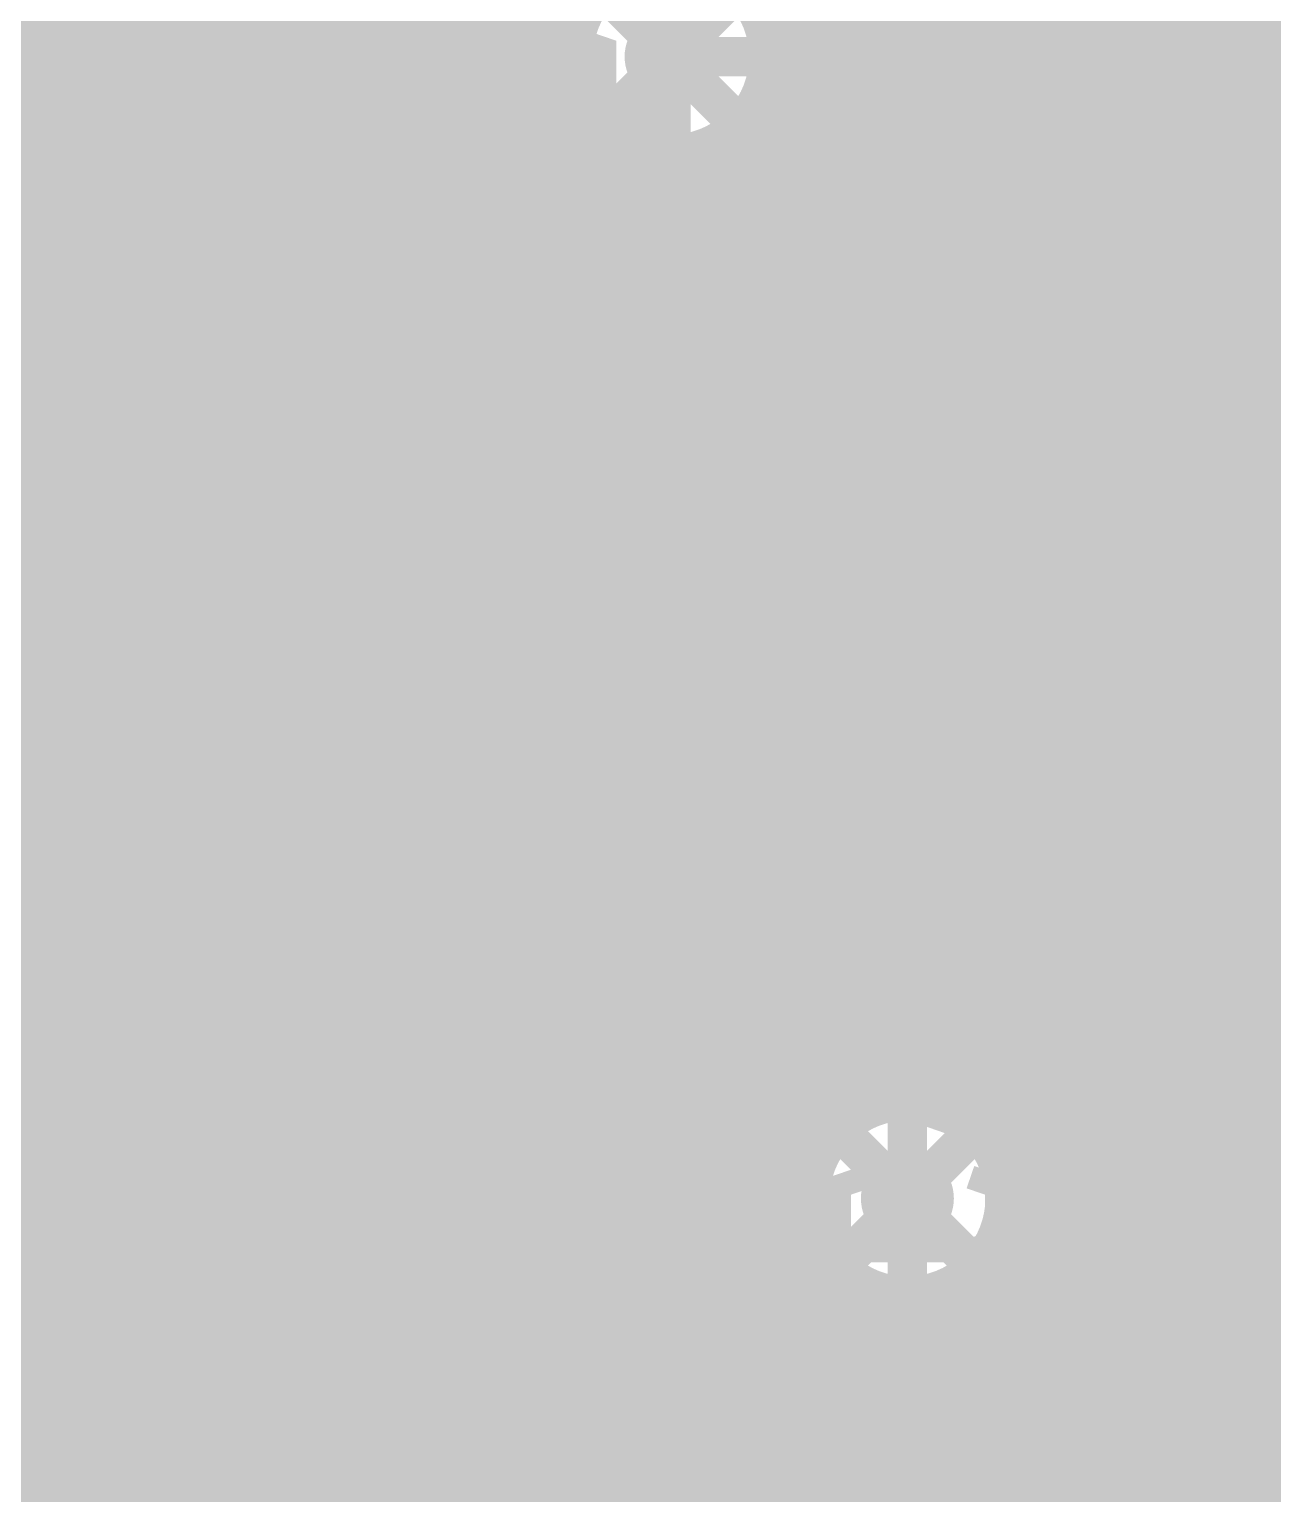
# Model space of a CAD drawing. Extents: x -3 to 92, y -53 to 125.
# Drawn here: x 22.91 to 30.93, y 5.46 to 14.91 of the extents above; entities that cross this region are included whole.
import ezdxf

# ---------------------------------------------------------------- set-up
doc = ezdxf.new("R2010")
doc.units = 0
doc.header["$MEASUREMENT"] = 0
doc.layers.get('0').update_dxf_attribs({"linetype": 'CONTINUOUS'})
for name, color, linetype in [('23-325-0_AST', 7, 'CONTINUOUS'), ('23-325-0_BOT', 7, 'CONTINUOUS'), ('23-325-0_DRD', 2, 'CONTINUOUS'), ('23-325-0_IN1', 4, 'CONTINUOUS'), ('23-325-0_IN2', 3, 'CONTINUOUS'), ('23-325-0_SMT', 10, 'CONTINUOUS'), ('23-325-0_SPT', 14, 'CONTINUOUS'), ('23-325-0_SST', 9, 'CONTINUOUS'), ('23-325-0_TOP', 12, 'CONTINUOUS'), ('THRUHOLE_TAP', 8, 'CONTINUOUS')]:
    doc.layers.add(name, color=color, linetype=linetype)

# ---------------------------------------------------------------- blocks, each defined once
blk = doc.blocks.new('ROUND_68')
at = {"const_width": 0.29972}
blk.add_lwpolyline([(-0.14986, 0, 1), (0.14986, 0, 1)], format="xyb", close=True, dxfattribs=at)
blk = doc.blocks.new('ROUND_78')
at = {"const_width": 0.29972}
blk.add_lwpolyline([(-0.14986, 0, 1), (0.14986, 0, 1)], format="xyb", close=True, dxfattribs=at)
blk = doc.blocks.new('RECTANGLE_4')
blk.add_solid([(0.4826, 0.4064), (0.4826, -0.4064), (-0.4826, 0.4064), (-0.4826, -0.4064)])
blk = doc.blocks.new('ROUND_84')
at = {"const_width": 0.10033}
blk.add_lwpolyline([(-0.050164, 0, 1), (0.050164, 0, 1)], format="xyb", close=True, dxfattribs=at)

msp = doc.modelspace()

# ---------------------------------------------------------------- linework, layer by layer
at = {"layer": '23-325-0_AST', "const_width": 0.1524}
for points in [[(23.3045, 16.0655), (23.3045, 13.1445), (24.9428, 13.1445), (24.9428, 16.0655), (23.3045, 16.0655)], [(26.8605, 13.1445), (26.8605, 16.0655), (25.2222, 16.0655), (25.2222, 13.1445), (26.8605, 13.1445)], [(29.35986, 15.4432), (29.53004, 15.38478), (29.53004, 15.02918), (29.35986, 14.97076), (28.68422, 14.97076), (28.51404, 15.02918), (28.51404, 15.38478), (28.68422, 15.4432)], [(24.43226, 14.65834), (24.5999, 14.70152), (24.5999, 14.95552), (24.43226, 14.99616), (24.0919, 14.99616), (23.92426, 14.91234), (23.92426, 14.65834), (23.5839, 14.65834), (23.5839, 14.99616)], [(26.45156, 14.3637), (26.62174, 14.42466), (26.62174, 14.78026), (26.45156, 14.83868), (26.11374, 14.83868), (25.94356, 14.7193), (25.94356, 14.3637), (25.60574, 14.3637), (25.60574, 14.83868)], [(24.5999, 14.31036), (24.5999, 14.14272)], [(24.5999, 14.22654), (23.5839, 14.22654), (23.75408, 14.14272)], [(26.45156, 14.00048), (26.62174, 13.94206), (26.62174, 13.58646), (26.45156, 13.5255), (25.77592, 13.5255), (25.60574, 13.58646), (25.60574, 13.94206), (25.77592, 14.00048)], [(24.0919, 13.37056), (24.0919, 13.62456), (23.92426, 13.71092), (23.75408, 13.71092), (23.5839, 13.62456), (23.5839, 13.37056), (24.5999, 13.37056)], [(24.0919, 13.58392), (24.5999, 13.71092)], [(30.099, 12.94384), (30.74924, 12.94384)], [(32.75076, 12.58316), (32.75076, 12.94384), (32.07512, 12.94384), (31.42488, 12.94384), (30.74924, 12.94384), (30.74924, 12.58316)], [(29.59862, 11.79576), (29.59862, 12.446)], [(29.03982, 11.7602), (28.02382, 12.1158), (28.02382, 11.64082)], [(29.9593, 11.79576), (29.59862, 11.79576), (29.59862, 9.79424), (29.9593, 9.79424)], [(28.702, 11.2776), (28.702, 10.80262), (28.02382, 11.04138), (28.02382, 11.15822), (29.03982, 11.15822)], [(30.33522, 11.29538), (33.16478, 11.29538)], [(24.19604, 10.65276), (24.19604, 10.414)], [(24.19604, 10.53338), (23.18004, 10.53338), (23.35022, 10.414)], [(28.87218, 10.4394), (29.03982, 10.38098), (29.03982, 10.02538), (28.87218, 9.96442), (28.194, 9.96442), (28.02382, 10.02538), (28.02382, 10.38098), (28.194, 10.4394)], [(24.02586, 9.45896), (24.19604, 9.51738), (24.19604, 9.87298), (24.02586, 9.9314), (23.68804, 9.9314), (23.51786, 9.81456), (23.51786, 9.45896), (23.18004, 9.45896), (23.18004, 9.9314)], [(29.59862, 9.79424), (29.59862, 9.34466), (30.29966, 8.64362), (30.74924, 8.64362)], [(24.02586, 9.0932), (24.19604, 9.03478), (24.19604, 8.67918), (24.02586, 8.62076), (23.35022, 8.62076), (23.18004, 8.67918), (23.18004, 9.03478), (23.35022, 9.0932)], [(30.74924, 9.0043), (30.74924, 8.64362), (31.42488, 8.64362), (32.07512, 8.64362), (32.07512, 8.29564), (31.42488, 8.29564), (31.42488, 8.64616)], [(30.861, 6.858), (32.639, 6.858), (32.639, 3.302), (30.861, 3.302), (30.861, 6.858)], [(25.5905, 3.6195), (25.5905, 6.5405), (23.9522, 6.5405), (23.9522, 3.6195), (25.5905, 3.6195)], [(27.4955, 3.6195), (27.4955, 6.5405), (25.8572, 6.5405), (25.8572, 3.6195), (27.4955, 3.6195)], [(27.7495, 6.5405), (27.7495, 3.6195), (29.3878, 3.6195), (29.3878, 6.5405), (27.7495, 6.5405)], [(25.18156, 5.9563), (25.35174, 6.04266), (25.35174, 6.2103), (25.18156, 6.29666), (25.01392, 6.29666), (24.67356, 6.12648), (24.33574, 6.29666), (24.33574, 5.9563)], [(26.79192, 6.29666), (26.79192, 5.9563), (26.11374, 6.12648), (26.11374, 6.2103), (27.12974, 6.2103)], [(28.5369, 6.08076), (28.5369, 5.72516), (28.36926, 5.66674), (28.19908, 5.66674), (28.0289, 5.72516), (28.0289, 6.08076), (28.19908, 6.14172), (28.36926, 6.14172), (29.0449, 5.90296)], [(25.18156, 5.2705), (25.35174, 5.35686), (25.35174, 5.5245), (25.18156, 5.61086), (25.01392, 5.61086), (24.67356, 5.44068), (24.33574, 5.61086), (24.33574, 5.2705)], [(26.95956, 5.2705), (27.12974, 5.35686), (27.12974, 5.5245), (26.95956, 5.61086), (26.79192, 5.61086), (26.45156, 5.44068), (26.11374, 5.61086), (26.11374, 5.2705)]]:
    msp.add_lwpolyline(points, dxfattribs=at)
for points in [[(30.099, 12.94384, 0.4142136), (29.59862, 12.44346)], [(31.75, 12.79398, 0.4142136), (29.75102, 10.795)], [(30.74924, 12.58316, 0.1386137), (29.96123, 11.79468)], [(31.75, 12.2936, 0.4142136), (30.2514, 10.795)], [(29.75102, 10.795, 0.4142136), (31.75, 8.79602)], [(30.24886, 10.795, 0.0851929), (30.33477, 10.29446)], [(30.33522, 10.29462, 0.192222), (31.06873, 9.45789)], [(29.9593, 9.79424, 0.1387676), (30.74924, 9.0043)]]:
    msp.add_lwpolyline(points, format="xyb", dxfattribs=at)
at = {"layer": '23-325-0_BOT', "const_width": 0.254}
for points in [[(25.4762, 44.831), (25.4762, -4.572)], [(25.7048, 44.831), (25.7048, -4.572)], [(25.9334, 44.831), (25.9334, -4.572)], [(26.162, 44.831), (26.162, -4.572)], [(26.3906, 44.831), (26.3906, -4.572)], [(22.9616, 44.10456), (22.9616, -4.572)], [(23.1902, 44.10456), (23.1902, -4.572)], [(30.5054, 40.2717), (30.5054, -4.572)], [(30.734, 40.13962), (30.734, -4.572)], [(30.9626, 39.94912), (30.9626, -4.572)], [(29.3624, 39.8526), (29.3624, -4.572)], [(30.2768, 39.79926), (30.2768, -4.572)], [(29.591, 39.68242), (29.591, -4.572)], [(30.0482, 39.6621), (30.0482, -4.572)], [(29.8196, 39.62908), (29.8196, -4.572)], [(25.2476, 38.9636), (25.2476, -4.572)], [(25.019, 38.79342), (25.019, -4.572)], [(23.4188, 37.6809), (23.4188, -4.572)], [(27.7622, 33.58642), (27.7622, -4.572)], [(23.6474, 33.1597), (23.6474, -4.572)], [(24.7904, 33.21558), (24.7904, -4.572)], [(23.876, 32.91586), (23.876, -4.572)], [(24.5618, 32.9311), (24.5618, -4.572)], [(24.1046, 32.8295), (24.1046, -4.572)], [(24.3332, 32.83458), (24.3332, -4.572)], [(28.575, 7.366), (28.575, 31.496)], [(27.9908, 31.25978), (27.9908, 7.60222)], [(29.1338, 31.2039), (29.1338, 7.65556)], [(28.1178, 31.06166), (28.1178, 7.7978)], [(29.0322, 31.06166), (29.0322, 7.7978)], [(26.43378, 14.859), (18.6817, 14.859)], [(28.1178, 14.859), (27.66822, 14.859)], [(36.068, 14.859), (29.0322, 14.859)], [(26.4287, 14.6304), (18.6817, 14.6304)], [(28.1178, 14.6304), (27.6733, 14.6304)], [(40.894, 14.6304), (29.0322, 14.6304)], [(26.51506, 14.4018), (18.67662, 14.4018)], [(28.1178, 14.4018), (27.58694, 14.4018)], [(40.894, 14.4018), (29.0322, 14.4018)], [(26.6192, 14.27226), (26.6192, -4.572)], [(27.5336, 14.3256), (27.5336, -4.572)], [(26.7589, 14.1732), (18.6055, 14.1732)], [(27.305, 14.15542), (27.305, -4.572)], [(28.1178, 14.1732), (27.34056, 14.1732)], [(40.894, 14.1732), (29.0322, 14.1732)], [(26.8478, 14.1351), (26.8478, -4.572)], [(27.0764, 14.10208), (27.0764, -4.572)], [(28.1178, 13.9446), (18.39976, 13.9446)], [(40.894, 13.9446), (29.0322, 13.9446)], [(28.1178, 13.716), (-1.27, 13.716)], [(40.894, 13.716), (29.0322, 13.716)], [(28.1178, 13.4874), (-1.27, 13.4874)], [(40.894, 13.4874), (29.0322, 13.4874)], [(28.1178, 13.2588), (-1.27, 13.2588)], [(40.894, 13.2588), (29.0322, 13.2588)], [(28.1178, 13.0302), (-1.27, 13.0302)], [(40.894, 13.0302), (29.0322, 13.0302)], [(28.1178, 12.8016), (-1.27, 12.8016)], [(40.894, 12.8016), (29.0322, 12.8016)], [(28.1178, 12.573), (-1.27, 12.573)], [(40.894, 12.573), (29.0322, 12.573)], [(28.1178, 12.3444), (-1.27, 12.3444)], [(40.894, 12.3444), (29.0322, 12.3444)], [(28.1178, 12.1158), (-1.27, 12.1158)], [(40.894, 12.1158), (29.0322, 12.1158)], [(28.1178, 11.8872), (-1.27, 11.8872)], [(40.894, 11.8872), (29.0322, 11.8872)], [(28.1178, 11.6586), (-1.27, 11.6586)], [(40.894, 11.6586), (29.0322, 11.6586)], [(28.1178, 11.43), (-1.27, 11.43)], [(40.894, 11.43), (29.0322, 11.43)], [(28.1178, 11.2014), (-1.27, 11.2014)], [(40.894, 11.2014), (29.0322, 11.2014)], [(28.1178, 10.9728), (-1.27, 10.9728)], [(40.894, 10.9728), (29.0322, 10.9728)], [(28.1178, 10.7442), (-1.27, 10.7442)], [(40.894, 10.7442), (29.0322, 10.7442)], [(28.1178, 10.5156), (-1.27, 10.5156)], [(40.894, 10.5156), (29.0322, 10.5156)], [(28.1178, 10.287), (-1.27, 10.287)], [(40.894, 10.287), (29.0322, 10.287)], [(28.1178, 10.0584), (-1.27, 10.0584)], [(40.894, 10.0584), (29.0322, 10.0584)], [(28.1178, 9.8298), (-1.27, 9.8298)], [(40.894, 9.8298), (29.0322, 9.8298)], [(28.1178, 9.6012), (-1.27, 9.6012)], [(40.894, 9.6012), (29.0322, 9.6012)], [(28.1178, 9.3726), (-1.27, 9.3726)], [(40.894, 9.3726), (29.0322, 9.3726)], [(28.1178, 9.144), (-1.27, 9.144)], [(40.894, 9.144), (29.0322, 9.144)], [(28.1178, 8.9154), (-1.27, 8.9154)], [(40.894, 8.9154), (29.0322, 8.9154)], [(28.1178, 8.6868), (-1.27, 8.6868)], [(40.894, 8.6868), (29.0322, 8.6868)], [(28.1178, 8.4582), (-1.27, 8.4582)], [(40.894, 8.4582), (29.0322, 8.4582)], [(28.1178, 8.2296), (-1.27, 8.2296)], [(40.894, 8.2296), (29.0322, 8.2296)], [(28.1178, 8.001), (-1.27, 8.001)], [(40.894, 8.001), (29.0322, 8.001)], [(28.0924, 7.7724), (-1.27, 7.7724)], [(40.894, 7.7724), (29.05506, 7.7724)], [(27.97048, 7.5438), (-1.27, 7.5438)], [(40.894, 7.5438), (29.17952, 7.5438)], [(27.94762, 7.3152), (-1.27, 7.3152)], [(40.894, 7.3152), (29.20238, 7.3152)], [(28.01112, 7.0866), (-1.27, 7.0866)], [(27.9908, 7.12978), (27.9908, -4.572)], [(29.1338, 7.0739), (29.1338, -4.572)], [(40.894, 7.0866), (29.13888, 7.0866)], [(28.20162, 6.858), (-1.27, 6.858)], [(28.2194, 6.8453), (28.2194, -4.572)], [(28.9052, 6.83006), (28.9052, -4.572)], [(40.894, 6.858), (28.94584, 6.858)], [(28.448, 6.74878), (28.448, -4.572)], [(28.6766, 6.7437), (28.6766, -4.572)], [(40.894, 6.6294), (-1.27, 6.6294)], [(40.894, 6.4008), (-1.27, 6.4008)], [(40.894, 6.1722), (-1.27, 6.1722)], [(40.894, 5.9436), (-1.27, 5.9436)], [(34.22904, 5.715), (-1.27, 5.715)], [(34.22904, 5.4864), (-1.27, 5.4864)]]:
    msp.add_lwpolyline(points, dxfattribs=at)
for points in [[(27.051, 15.36192, 0.4142136), (26.42108, 14.732)], [(27.68092, 14.732, 0.4142136), (27.051, 15.36192)], [(26.42108, 14.732, 0.4142136), (27.051, 14.10208)], [(27.051, 14.10208, 0.4142136), (27.68092, 14.732)], [(28.1178, 7.7978, 0.1914993), (27.94613, 7.366)], [(29.20492, 7.366, 0.1914994), (29.03296, 7.79852)], [(27.94508, 7.366, 0.4142136), (28.575, 6.73608)], [(28.575, 6.73608, 0.4142136), (29.20492, 7.366)]]:
    msp.add_lwpolyline(points, format="xyb", dxfattribs=at)
at = {"layer": '23-325-0_DRD', "const_width": 0.254}
for points in [[(27.686, 15.367), (26.416, 14.097)], [(27.686, 14.097), (26.416, 15.367)], [(29.21, 8.001), (27.94, 6.731)], [(29.21, 6.731), (27.94, 8.001)]]:
    msp.add_lwpolyline(points, dxfattribs=at)
at = {"layer": '23-325-0_IN1', "const_width": 0.254}
for points in [[(25.9334, 75.565), (25.9334, -4.572)], [(26.162, 75.51928), (26.162, -4.572)], [(25.7048, 75.25766), (25.7048, -4.572)], [(26.3906, 75.2348), (26.3906, -4.572)], [(25.4762, 75.07478), (25.4762, -4.572)], [(30.5054, 52.03698), (30.5054, -4.572)], [(22.9616, 44.10456), (22.9616, -4.572)], [(23.1902, 44.10456), (23.1902, -4.572)], [(23.4188, 43.91406), (23.4188, -4.572)], [(30.734, 40.13962), (30.734, -4.572)], [(30.9626, 39.94912), (30.9626, -4.572)], [(29.3624, 39.8526), (29.3624, -4.572)], [(30.2768, 39.79926), (30.2768, -4.572)], [(29.591, 39.68242), (29.591, -4.572)], [(30.0482, 39.6621), (30.0482, -4.572)], [(29.8196, 39.62908), (29.8196, -4.572)], [(25.2476, 38.9636), (25.2476, -4.572)], [(25.019, 38.79342), (25.019, -4.572)], [(27.7622, 33.58642), (27.7622, -4.572)], [(23.6474, 33.1597), (23.6474, -4.572)], [(24.7904, 33.21558), (24.7904, -4.572)], [(23.876, 32.91586), (23.876, -4.572)], [(24.5618, 32.9311), (24.5618, -4.572)], [(24.1046, 32.8295), (24.1046, -4.572)], [(24.3332, 32.83458), (24.3332, -4.572)], [(27.9908, 31.25978), (27.9908, 7.60222)], [(29.1338, 31.2039), (29.1338, 7.65556)], [(28.2194, 30.9753), (28.2194, 7.8867)], [(28.9052, 30.96006), (28.9052, 7.90194)], [(28.448, 30.87878), (28.448, 7.98322)], [(28.6766, 30.8737), (28.6766, 7.9883)], [(26.43378, 14.859), (18.53438, 14.859)], [(50.80762, 14.859), (27.66822, 14.859)], [(26.4287, 14.6304), (18.6436, 14.6304)], [(50.75936, 14.6304), (27.6733, 14.6304)], [(26.51506, 14.4018), (18.65884, 14.4018)], [(50.79746, 14.4018), (27.58694, 14.4018)], [(26.6192, 14.27226), (26.6192, -4.572)], [(27.5336, 14.3256), (27.5336, -4.572)], [(26.7589, 14.1732), (18.58518, 14.1732)], [(27.305, 14.15542), (27.305, -4.572)], [(50.94478, 14.1732), (27.34056, 14.1732)], [(26.8478, 14.1351), (26.8478, -4.572)], [(27.0764, 14.10208), (27.0764, -4.572)], [(51.31054, 13.9446), (18.36928, 13.9446)], [(50.89906, 13.716), (-2.413, 13.716)], [(50.78222, 13.4874), (-2.413, 13.4874)], [(50.7619, 13.2588), (-2.413, 13.2588)], [(50.83048, 13.0302), (-2.413, 13.0302)], [(51.03114, 12.8016), (-2.413, 12.8016)], [(86.36, 12.573), (-2.413, 12.573)], [(86.36, 12.3444), (-2.413, 12.3444)], [(86.36, 12.1158), (-2.413, 12.1158)], [(86.36, 11.8872), (-2.413, 11.8872)], [(86.36, 11.6586), (-2.413, 11.6586)], [(86.36, 11.43), (-2.413, 11.43)], [(86.36, 11.2014), (-2.413, 11.2014)], [(86.36, 10.9728), (-2.413, 10.9728)], [(86.36, 10.7442), (-2.413, 10.7442)], [(86.36, 10.5156), (-2.413, 10.5156)], [(86.36, 10.287), (-2.413, 10.287)], [(86.36, 10.0584), (-2.413, 10.0584)], [(86.36, 9.8298), (-2.413, 9.8298)], [(86.36, 9.6012), (-2.413, 9.6012)], [(86.36, 9.3726), (-2.413, 9.3726)], [(86.36, 9.144), (-2.413, 9.144)], [(86.36, 8.9154), (-2.413, 8.9154)], [(86.36, 8.6868), (-2.413, 8.6868)], [(86.36, 8.4582), (-2.413, 8.4582)], [(86.36, 8.2296), (-2.413, 8.2296)], [(86.36, 8.001), (-2.413, 8.001)], [(28.0924, 7.7724), (-2.413, 7.7724)], [(86.36, 7.7724), (29.05506, 7.7724)], [(27.97048, 7.5438), (-2.413, 7.5438)], [(86.36, 7.5438), (29.17952, 7.5438)], [(27.94762, 7.3152), (-2.413, 7.3152)], [(86.36, 7.3152), (29.20238, 7.3152)], [(28.01112, 7.0866), (-2.413, 7.0866)], [(27.9908, 7.12978), (27.9908, -4.572)], [(29.1338, 7.0739), (29.1338, -4.572)], [(86.36, 7.0866), (29.13888, 7.0866)], [(28.20162, 6.858), (-2.413, 6.858)], [(28.2194, 6.8453), (28.2194, -4.572)], [(28.9052, 6.83006), (28.9052, -4.572)], [(45.21962, 6.858), (28.94584, 6.858)], [(28.448, 6.74878), (28.448, -4.572)], [(28.6766, 6.7437), (28.6766, -4.572)], [(45.02912, 6.6294), (-2.413, 6.6294)], [(44.96562, 6.4008), (-2.413, 6.4008)], [(44.98848, 6.1722), (-2.413, 6.1722)], [(45.1104, 5.9436), (-2.413, 5.9436)], [(34.22904, 5.715), (-2.413, 5.715)], [(34.22904, 5.4864), (-2.413, 5.4864)]]:
    msp.add_lwpolyline(points, dxfattribs=at)
for points in [[(27.051, 15.36192, 0.4142136), (26.42108, 14.732)], [(27.68092, 14.732, 0.4142136), (27.051, 15.36192)], [(26.42108, 14.732, 0.4142136), (27.051, 14.10208)], [(27.051, 14.10208, 0.4142136), (27.68092, 14.732)], [(28.575, 7.99592, 0.4142136), (27.94508, 7.366)], [(29.20492, 7.366, 0.4142136), (28.575, 7.99592)], [(27.94508, 7.366, 0.4142136), (28.575, 6.73608)], [(28.575, 6.73608, 0.4142136), (29.20492, 7.366)]]:
    msp.add_lwpolyline(points, format="xyb", dxfattribs=at)
at = {"layer": '23-325-0_IN2', "const_width": 0.254}
msp.add_lwpolyline([(27.051, 14.732), (40.259, 14.732), (42.545, 17.018), (42.545, 17.145)], dxfattribs=at)
at = {"layer": '23-325-0_SST', "const_width": 0.1524}
for points in [[(23.3045, 16.0655), (23.3045, 13.1445), (24.9428, 13.1445), (24.9428, 16.0655), (23.3045, 16.0655)], [(26.8605, 13.1445), (26.8605, 16.0655), (25.2222, 16.0655), (25.2222, 13.1445), (26.8605, 13.1445)], [(24.57958, 12.65174), (24.4094, 12.53236), (24.24176, 12.47394), (23.9014, 12.47394), (23.73376, 12.53236), (23.56358, 12.65174), (23.56358, 12.77112), (23.73376, 12.88796), (23.9014, 12.94892), (24.24176, 12.94892), (24.4094, 12.88796), (24.57958, 12.77112), (24.57958, 12.65174)], [(30.099, 12.94384), (30.74924, 12.94384)], [(32.75076, 12.58316), (32.75076, 12.94384), (32.07512, 12.94384), (31.42488, 12.94384), (30.74924, 12.94384), (30.74924, 12.58316)], [(26.17724, 12.6365), (26.17724, 12.16406), (25.49906, 12.40028), (25.49906, 12.51966), (26.51506, 12.51966)], [(29.59862, 11.79576), (29.59862, 12.446)], [(29.03982, 11.7602), (28.02382, 12.1158), (28.02382, 11.64082)], [(24.4094, 11.63574), (24.57958, 11.69416), (24.57958, 12.04976), (24.4094, 12.11072), (24.07158, 12.11072), (23.9014, 11.99134), (23.9014, 11.63574), (23.56358, 11.63574), (23.56358, 12.11072)], [(26.34742, 11.32586), (26.51506, 11.38428), (26.51506, 11.73988), (26.34742, 11.7983), (26.00706, 11.7983), (25.83942, 11.68146), (25.83942, 11.32586), (25.49906, 11.32586), (25.49906, 11.7983)], [(29.9593, 11.79576), (29.59862, 11.79576), (29.59862, 9.79424), (29.9593, 9.79424)], [(24.57958, 11.27252), (24.57958, 11.03376)], [(28.702, 11.2776), (28.702, 10.80262), (28.02382, 11.04138), (28.02382, 11.15822), (29.03982, 11.15822)], [(30.33522, 11.29538), (33.16478, 11.29538)], [(24.57958, 11.15314), (23.56358, 11.15314), (23.73376, 11.03376)], [(26.34742, 10.9601), (26.51506, 10.90168), (26.51506, 10.54608), (26.34742, 10.48766), (25.66924, 10.48766), (25.49906, 10.54608), (25.49906, 10.90168), (25.66924, 10.9601)], [(24.07158, 10.07872), (24.07158, 10.43432), (23.9014, 10.55116), (23.73376, 10.55116), (23.56358, 10.43432), (23.56358, 10.07872), (24.57958, 10.07872)], [(24.07158, 10.37336), (24.57958, 10.55116)], [(28.87218, 10.4394), (29.03982, 10.38098), (29.03982, 10.02538), (28.87218, 9.96442), (28.194, 9.96442), (28.02382, 10.02538), (28.02382, 10.38098), (28.194, 10.4394)], [(29.59862, 9.79424), (29.59862, 9.34466), (30.29966, 8.64362), (30.74924, 8.64362)], [(25.07742, 9.19988), (25.24506, 9.31926), (25.24506, 9.55548), (25.07742, 9.67486), (24.90724, 9.67486), (24.56942, 9.4361), (24.22906, 9.67486), (24.22906, 9.19988)], [(26.81224, 9.67486), (26.81224, 9.19988), (26.13406, 9.4361), (26.13406, 9.55548), (27.15006, 9.55548)], [(28.64358, 9.12114), (28.64358, 8.76554), (28.4734, 8.70712), (28.30576, 8.70712), (28.13558, 8.76554), (28.13558, 9.12114), (28.30576, 9.17956), (28.4734, 9.17956), (29.15158, 8.94334)], [(30.74924, 9.0043), (30.74924, 8.64362), (31.42488, 8.64362), (32.07512, 8.64362), (32.07512, 8.29564), (31.42488, 8.29564), (31.42488, 8.64616)], [(25.07742, 8.36168), (25.24506, 8.48106), (25.24506, 8.71728), (25.07742, 8.83666), (24.90724, 8.83666), (24.56942, 8.5979), (24.22906, 8.83666), (24.22906, 8.36168)], [(26.98242, 8.36168), (27.15006, 8.48106), (27.15006, 8.71728), (26.98242, 8.83666), (26.81224, 8.83666), (26.47442, 8.5979), (26.13406, 8.83666), (26.13406, 8.36168)], [(28.81376, 8.34136), (28.81376, 7.86892), (28.13558, 8.10514), (28.13558, 8.22452), (29.15158, 8.22452)], [(25.24506, 7.99846), (25.24506, 7.7597)], [(27.15006, 7.99846), (27.15006, 7.7597)], [(25.24506, 7.87908), (24.22906, 7.87908), (24.39924, 7.7597)], [(27.15006, 7.87908), (26.13406, 7.87908), (26.30424, 7.7597)], [(28.9814, 7.50316), (29.15158, 7.44474), (29.15158, 7.08914), (28.9814, 7.03072), (28.30576, 7.03072), (28.13558, 7.08914), (28.13558, 7.44474), (28.30576, 7.50316)], [(24.73706, 6.80466), (24.73706, 7.16026), (24.56942, 7.2771), (24.39924, 7.2771), (24.22906, 7.16026), (24.22906, 6.80466), (25.24506, 6.80466)], [(24.73706, 7.0993), (25.24506, 7.2771)], [(26.64206, 6.80466), (26.64206, 7.16026), (26.47442, 7.2771), (26.30424, 7.2771), (26.13406, 7.16026), (26.13406, 6.80466), (27.15006, 6.80466)], [(26.64206, 7.0993), (27.15006, 7.2771)], [(30.861, 6.858), (30.861, 3.302), (32.639, 3.302), (32.639, 6.858), (30.861, 6.858)], [(25.5905, 3.6195), (25.5905, 6.5405), (23.9522, 6.5405), (23.9522, 3.6195), (25.5905, 3.6195)], [(27.4955, 3.6195), (27.4955, 6.5405), (25.8572, 6.5405), (25.8572, 3.6195), (27.4955, 3.6195)], [(27.7495, 6.5405), (27.7495, 3.6195), (29.3878, 3.6195), (29.3878, 6.5405), (27.7495, 6.5405)], [(30.0863, 6.08584), (30.0863, 6.44144), (30.25648, 6.49986), (30.42666, 6.49986), (30.5943, 6.44144), (30.5943, 6.08584), (30.42666, 6.02742), (30.25648, 6.02742), (29.5783, 6.26364)], [(30.25648, 5.66166), (30.25648, 5.18922), (29.5783, 5.42544), (29.5783, 5.54482), (30.5943, 5.54482)]]:
    msp.add_lwpolyline(points, dxfattribs=at)
for points in [[(30.099, 12.94384, 0.4142136), (29.59862, 12.44346)], [(31.75, 12.79398, 0.4142136), (29.75102, 10.795)], [(30.74924, 12.58316, 0.1386137), (29.96123, 11.79468)], [(31.75, 12.2936, 0.4142136), (30.2514, 10.795)], [(29.75102, 10.795, 0.4142136), (31.75, 8.79602)], [(30.24886, 10.795, 0.0851929), (30.33477, 10.29446)], [(30.33522, 10.29462, 0.192222), (31.06873, 9.45789)], [(29.9593, 9.79424, 0.1387676), (30.74924, 9.0043)]]:
    msp.add_lwpolyline(points, format="xyb", dxfattribs=at)
at = {"layer": '23-325-0_TOP'}
for points, const_width in [([(26.035, 17.7038), (26.2382, 17.7038), (27.051, 16.891), (27.051, 14.732), (27.051, 14.224), (26.7208, 13.8938), (26.035, 13.8938)], 0.254), ([(25.019, 16.55572), (25.019, 14.351)], 0.254), ([(20.955, 7.62), (23.495, 7.62), (32.004, 16.129), (32.893, 16.129)], 0.762), ([(23.3172, 16.0528), (23.3172, 14.6304)], 0.254), ([(24.9428, 16.0528), (24.9428, 14.6304)], 0.254), ([(25.2222, 16.0528), (25.2222, 14.6304)], 0.254), ([(23.1902, 15.7734), (23.1902, 13.2334)], 0.254), ([(23.1902, 15.7734), (23.1902, 8.3312)], 0.254), ([(30.60446, 15.7353), (23.20036, 8.3312)], 0.254), ([(27.7622, 15.7353), (27.7622, 12.89304)], 0.254), ([(27.9908, 15.7353), (27.9908, 13.12164)], 0.254), ([(28.2194, 15.7353), (28.2194, 13.35024)], 0.254), ([(28.448, 15.7353), (28.448, 13.57884)], 0.254), ([(28.6766, 15.7353), (28.6766, 13.80744)], 0.254), ([(28.9052, 15.7353), (28.9052, 14.03604)], 0.254), ([(29.1338, 15.7353), (29.1338, 14.26464)], 0.254), ([(29.3624, 15.7353), (29.3624, 14.49324)], 0.254), ([(29.591, 15.7353), (29.591, 14.72184)], 0.254), ([(29.8196, 15.7353), (29.8196, 14.95044)], 0.254), ([(31.98114, 15.1003), (31.00578, 14.12494)], 0.254), ([(23.3172, 14.8844), (23.1902, 14.8844)], 0.254), ([(25.2222, 14.8844), (24.9428, 14.8844)], 0.254), ([(29.75356, 14.8844), (27.6606, 14.8844)], 0.254), ([(26.035, 13.8938), (26.7208, 13.8938), (27.051, 14.224), (27.051, 14.732)], 0.254), ([(23.3172, 14.6558), (23.1902, 14.6558)], 0.254), ([(23.3172, 14.6304), (23.3172, 14.5796)], 0.254), ([(25.2222, 14.6558), (24.9428, 14.6558)], 0.254), ([(24.9428, 14.6304), (24.9428, 14.5796)], 0.254), ([(25.2222, 14.6304), (25.2222, 14.5796)], 0.254), ([(29.52496, 14.6558), (27.67584, 14.6558)], 0.254), ([(23.3172, 14.5796), (23.3172, 13.1572)], 0.254), ([(24.9428, 14.5796), (24.9428, 14.351)], 0.254), ([(25.2222, 14.5796), (25.2222, 14.351)], 0.254), ([(23.3172, 14.4272), (23.1902, 14.4272)], 0.254), ([(25.2222, 14.4272), (24.9428, 14.4272)], 0.254), ([(29.29636, 14.4272), (27.60218, 14.4272)], 0.254), ([(25.2222, 14.351), (24.9428, 14.351)], 0.254), ([(27.5082, 14.29766), (27.5082, 14.224)], 0.254), ([(27.5336, 14.3256), (27.5336, 12.66444)], 0.254), ([(23.3172, 14.1986), (23.1902, 14.1986)], 0.254), ([(29.06776, 14.1986), (27.5082, 14.1986)], 0.254), ([(32.8803, 14.12494), (31.00578, 14.12494)], 0.254), ([(23.3172, 13.97), (23.1902, 13.97)], 0.254), ([(28.83916, 13.97), (27.42946, 13.97)], 0.254), ([(26.035, 13.8938), (24.13, 13.8938)], 0.254), ([(27.37358, 13.90142), (27.04846, 13.57376)], 0.254), ([(27.305, 13.8303), (27.305, 12.43584)], 0.254), ([(23.3172, 13.7414), (23.1902, 13.7414)], 0.254), ([(30.6197, 13.73886), (24.003, 7.12216)], 0.254), ([(28.61056, 13.7414), (27.21356, 13.7414)], 0.254), ([(30.6197, 13.73886), (30.6197, 10.96518)], 0.254), ([(27.0764, 13.6017), (27.0764, 12.20724)], 0.254), ([(30.5054, 13.62456), (30.5054, 3.24358)], 0.254), ([(23.3172, 13.5128), (23.1902, 13.5128)], 0.254), ([(28.38196, 13.5128), (26.97226, 13.5128)], 0.254), ([(30.6197, 13.5128), (30.39364, 13.5128)], 0.254), ([(25.2222, 13.4366), (24.9428, 13.4366)], 0.254), ([(24.9428, 13.4366), (24.9428, 13.1572)], 0.254), ([(25.019, 13.4366), (25.019, 10.14984)], 0.254), ([(25.2222, 13.4366), (25.2222, 13.1572)], 0.254), ([(26.8478, 13.45438), (26.8478, 13.1572)], 0.254), ([(26.8478, 13.45438), (26.8478, 11.97864)], 0.254), ([(30.2768, 13.39596), (30.2768, 3.24358)], 0.254), ([(23.1902, 13.2334), (18.9992, 13.2334)], 0.254), ([(22.9616, 13.2334), (22.9616, 8.3312)], 0.254), ([(23.3172, 13.2842), (23.1902, 13.2842)], 0.254), ([(25.2222, 13.2842), (24.9428, 13.2842)], 0.254), ([(28.15336, 13.2842), (26.8478, 13.2842)], 0.254), ([(30.6197, 13.2842), (30.16504, 13.2842)], 0.254), ([(24.9428, 13.1572), (23.3172, 13.1572)], 0.254), ([(23.4188, 13.1572), (23.4188, 8.54964)], 0.254), ([(23.6474, 13.1572), (23.6474, 8.77824)], 0.254), ([(23.876, 13.1572), (23.876, 9.00684)], 0.254), ([(24.1046, 13.1572), (24.1046, 9.23544)], 0.254), ([(24.3332, 13.1572), (24.3332, 9.46404)], 0.254), ([(24.5618, 13.1572), (24.5618, 9.69264)], 0.254), ([(24.7904, 13.1572), (24.7904, 9.92124)], 0.254), ([(26.8478, 13.1572), (25.2222, 13.1572)], 0.254), ([(25.2476, 13.1572), (25.2476, 10.37844)], 0.254), ([(25.4762, 13.1572), (25.4762, 10.60704)], 0.254), ([(25.7048, 13.1572), (25.7048, 10.83564)], 0.254), ([(25.9334, 13.1572), (25.9334, 11.06424)], 0.254), ([(26.162, 13.1572), (26.162, 11.29284)], 0.254), ([(26.3906, 13.1572), (26.3906, 11.52144)], 0.254), ([(26.6192, 13.1572), (26.6192, 11.75004)], 0.254), ([(30.0482, 13.16736), (30.0482, 3.24358)], 0.254), ([(27.92476, 13.0556), (18.9992, 13.0556)], 0.254), ([(30.6197, 13.0556), (29.93644, 13.0556)], 0.254), ([(29.8196, 12.93876), (29.8196, 3.24358)], 0.254), ([(27.69616, 12.827), (18.9992, 12.827)], 0.254), ([(30.6197, 12.827), (29.70784, 12.827)], 0.254), ([(29.591, 12.71016), (29.591, 3.24358)], 0.254), ([(27.46756, 12.5984), (22.6822, 12.5984)], 0.254), ([(30.6197, 12.5984), (29.47924, 12.5984)], 0.254), ([(30.6197, 12.54506), (31.75, 12.54506)], 0.254), ([(29.3624, 12.48156), (29.3624, 6.5278)], 0.254), ([(27.23896, 12.3698), (22.6822, 12.3698)], 0.254), ([(30.6197, 12.3698), (29.25064, 12.3698)], 0.254), ([(29.1338, 12.25296), (29.1338, 7.65556)], 0.254), ([(27.01036, 12.1412), (22.6822, 12.1412)], 0.254), ([(30.6197, 12.1412), (29.02204, 12.1412)], 0.254), ([(28.9052, 12.02436), (28.9052, 7.90194)], 0.254), ([(26.78176, 11.9126), (22.6822, 11.9126)], 0.254), ([(30.6197, 11.9126), (28.79344, 11.9126)], 0.254), ([(28.6766, 11.79576), (28.6766, 7.9883)], 0.254), ([(26.55316, 11.684), (22.6822, 11.684)], 0.254), ([(30.6197, 11.684), (28.56484, 11.684)], 0.254), ([(28.448, 11.56716), (28.448, 7.98322)], 0.254), ([(26.32456, 11.4554), (22.6822, 11.4554)], 0.254), ([(30.6197, 11.4554), (28.33624, 11.4554)], 0.254), ([(28.2194, 11.33856), (28.2194, 7.8867)], 0.254), ([(26.09596, 11.2268), (22.6822, 11.2268)], 0.254), ([(30.6197, 11.2268), (28.10764, 11.2268)], 0.254), ([(27.9908, 11.10996), (27.9908, 7.60222)], 0.254), ([(25.86736, 10.9982), (22.6822, 10.9982)], 0.254), ([(30.6197, 10.9982), (27.87904, 10.9982)], 0.254), ([(32.8803, 10.96518), (30.6197, 10.96518)], 0.254), ([(30.734, 10.96518), (30.734, 10.62482)], 0.254), ([(30.9626, 10.96518), (30.9626, 10.62482)], 0.254), ([(27.7622, 10.88136), (27.7622, 6.2484)], 0.254), ([(25.63876, 10.7696), (22.6822, 10.7696)], 0.254), ([(33.78708, 10.7696), (27.65044, 10.7696)], 0.254), ([(27.5336, 10.65276), (27.5336, 6.2484)], 0.254), ([(30.6197, 10.62482), (30.6197, 7.46506)], 0.254), ([(32.8803, 10.62482), (30.6197, 10.62482)], 0.254), ([(25.41016, 10.541), (22.6822, 10.541)], 0.254), ([(30.6197, 10.541), (27.42184, 10.541)], 0.254), ([(27.305, 10.42416), (27.305, 6.5278)], 0.254), ([(25.18156, 10.3124), (22.6822, 10.3124)], 0.254), ([(30.6197, 10.3124), (27.19324, 10.3124)], 0.254), ([(27.0764, 10.19556), (27.0764, 6.5278)], 0.254), ([(24.95296, 10.0838), (22.6822, 10.0838)], 0.254), ([(30.6197, 10.0838), (26.96464, 10.0838)], 0.254), ([(26.8478, 9.96696), (26.8478, 6.5278)], 0.254), ([(24.72436, 9.8552), (18.9992, 9.8552)], 0.254), ([(30.6197, 9.8552), (26.73604, 9.8552)], 0.254), ([(26.6192, 9.73836), (26.6192, 6.5278)], 0.254), ([(24.49576, 9.6266), (18.9992, 9.6266)], 0.254), ([(30.6197, 9.6266), (26.50744, 9.6266)], 0.254), ([(26.3906, 9.50976), (26.3906, 6.5278)], 0.254), ([(24.26716, 9.398), (18.9992, 9.398)], 0.254), ([(30.6197, 9.398), (26.27884, 9.398)], 0.254), ([(26.162, 9.28116), (26.162, 6.5278)], 0.254), ([(24.03856, 9.1694), (18.9992, 9.1694)], 0.254), ([(30.6197, 9.1694), (26.05024, 9.1694)], 0.254), ([(25.9334, 9.05256), (25.9334, 6.5278)], 0.254), ([(23.80996, 8.9408), (22.6822, 8.9408)], 0.254), ([(30.6197, 8.9408), (25.82164, 8.9408)], 0.254), ([(25.7048, 8.82396), (25.7048, 6.2484)], 0.254), ([(23.58136, 8.7122), (22.6822, 8.7122)], 0.254), ([(30.6197, 8.7122), (25.59304, 8.7122)], 0.254), ([(25.4762, 8.59536), (25.4762, 6.5278)], 0.254), ([(23.35276, 8.4836), (22.6822, 8.4836)], 0.254), ([(30.6197, 8.4836), (25.36444, 8.4836)], 0.254), ([(23.20036, 8.3312), (22.6822, 8.3312)], 0.254), ([(25.2476, 8.36676), (25.2476, 6.5278)], 0.254), ([(30.6197, 8.255), (25.13584, 8.255)], 0.254), ([(25.019, 8.13816), (25.019, 6.5278)], 0.254), ([(30.6197, 8.0264), (24.90724, 8.0264)], 0.254), ([(24.7904, 7.90956), (24.7904, 6.5278)], 0.254), ([(28.11526, 7.7978), (24.67864, 7.7978)], 0.254), ([(30.6197, 7.7978), (29.0322, 7.7978)], 0.254), ([(24.5618, 7.68096), (24.5618, 6.5278)], 0.254), ([(27.9781, 7.5692), (24.45004, 7.5692)], 0.254), ([(30.6197, 7.5692), (29.1719, 7.5692)], 0.254), ([(24.3332, 7.45236), (24.3332, 6.5278)], 0.254), ([(30.7848, 7.46506), (30.6197, 7.46506)], 0.254), ([(30.734, 7.46506), (30.734, 3.24358)], 0.254), ([(30.7848, 7.46506), (30.7848, 6.93928)], 0.254), ([(27.94508, 7.3406), (24.22144, 7.3406)], 0.254), ([(28.575, 5.7912), (28.575, 7.366)], 0.254), ([(30.7848, 7.3406), (29.20492, 7.3406)], 0.254), ([(24.1046, 7.22376), (24.1046, 6.5278)], 0.254), ([(27.99842, 7.112), (23.99284, 7.112)], 0.254), ([(27.9908, 7.12978), (27.9908, 6.5278)], 0.254), ([(29.1338, 7.0739), (29.1338, 6.5278)], 0.254), ([(30.7848, 7.112), (29.15158, 7.112)], 0.254), ([(23.876, 7.01802), (23.876, 1.22428)], 0.254), ([(23.495, 6.9088), (22.6822, 6.9088)], 0.254), ([(28.1178, 6.8834), (22.6822, 6.8834)], 0.254), ([(22.9616, 6.9088), (22.9616, 5.8166)], 0.254), ([(23.1902, 6.9088), (23.1902, -1.9558)], 0.254), ([(23.4188, 6.9088), (23.4188, -1.9558)], 0.254), ([(23.6474, 6.92404), (23.6474, -1.9558)], 0.254), ([(28.1178, 6.93166), (28.1178, 6.5278)], 0.254), ([(29.0322, 6.93166), (29.0322, 6.5278)], 0.254), ([(30.78226, 6.8834), (29.0322, 6.8834)], 0.254), ([(30.78226, 6.93928), (30.78226, 5.25272)], 0.254), ([(28.1178, 6.6548), (22.6822, 6.6548)], 0.254), ([(30.78226, 6.6548), (29.0322, 6.6548)], 0.254), ([(25.5778, 6.5278), (23.9522, 6.5278)], 0.254), ([(23.9522, 6.5278), (23.9522, 5.1054)], 0.254), ([(25.5778, 6.5278), (25.5778, 6.2484)], 0.254), ([(27.4828, 6.5278), (25.8572, 6.5278)], 0.254), ([(25.8572, 6.5278), (25.8572, 6.2484)], 0.254), ([(27.4828, 6.5278), (27.4828, 6.2484)], 0.254), ([(27.7622, 6.5278), (27.7622, 6.2484)], 0.254), ([(28.1178, 6.5278), (27.7622, 6.5278)], 0.254), ([(29.3878, 6.5278), (29.0322, 6.5278)], 0.254), ([(29.3878, 6.5278), (29.3878, 5.1054)], 0.254), ([(23.9522, 6.4262), (22.6822, 6.4262)], 0.254), ([(25.8572, 6.4262), (25.5778, 6.4262)], 0.254), ([(27.7622, 6.4262), (27.4828, 6.4262)], 0.254), ([(30.78226, 6.4262), (29.3878, 6.4262)], 0.254), ([(25.8572, 6.2484), (25.5778, 6.2484)], 0.254), ([(27.7622, 6.2484), (27.4828, 6.2484)], 0.254), ([(23.9522, 6.1976), (21.9202, 6.1976)], 0.254), ([(30.78226, 6.1976), (29.3878, 6.1976)], 0.254), ([(23.9522, 5.969), (21.9202, 5.969)], 0.254), ([(30.78226, 5.969), (29.3878, 5.969)], 0.254), ([(23.1902, 5.8166), (21.9202, 5.8166)], 0.254), ([(23.1902, 5.8166), (23.1902, 3.2766)], 0.254), ([(23.9522, 5.7404), (23.1902, 5.7404)], 0.254), ([(26.67, 5.7912), (24.765, 5.7912)], 0.254), ([(28.575, 5.7912), (26.67, 5.7912)], 0.254), ([(30.78226, 5.7404), (29.3878, 5.7404)], 0.254), ([(23.9522, 5.5118), (23.1902, 5.5118)], 0.254), ([(30.78226, 5.5118), (29.3878, 5.5118)], 0.254)]:
    msp.add_lwpolyline(points, dxfattribs=dict(at, const_width=const_width))
at = {"layer": '23-325-0_TOP', "const_width": 0.254}
for points in [[(27.68092, 14.732, 0.1914994), (27.50896, 15.16452)], [(27.5082, 14.29766, 0.1922583), (27.68162, 14.732)], [(27.37358, 13.90142, 0.1989124), (27.5072, 14.224)], [(27.37358, 13.90142, 0.1989124), (27.5072, 14.224)], [(26.8478, 13.45438, 0.1266823), (27.04423, 13.57036)], [(26.8478, 13.45438, 0.1266823), (27.04423, 13.57036)], [(26.8478, 13.45438, 0.1266823), (27.04423, 13.57036)], [(26.8478, 13.45438, 0.1266823), (27.04423, 13.57036)], [(28.575, 7.99592, 0.4142136), (27.94508, 7.366)], [(29.20492, 7.366, 0.4142136), (28.575, 7.99592)], [(27.94508, 7.366, 0.1922579), (28.11831, 6.93214)], [(29.0322, 6.93166, 0.1922583), (29.20562, 7.366)], [(23.495, 6.9088, 0.1989118), (23.99789, 7.1171)]]:
    msp.add_lwpolyline(points, format="xyb", dxfattribs=at)

# ---------------------------------------------------------------- block references
at = {"layer": '23-325-0_BOT'}
for p in [(27.051, 14.732), (28.575, 7.366)]:
    msp.add_blockref('ROUND_68', p, dxfattribs=at)
at = {"layer": '23-325-0_IN1'}
for p in [(27.051, 14.732), (28.575, 7.366)]:
    msp.add_blockref('ROUND_78', p, dxfattribs=at)
at = {"layer": '23-325-0_IN2'}
for p in [(27.051, 14.732), (28.575, 7.366)]:
    msp.add_blockref('ROUND_68', p, dxfattribs=at)
at = {"layer": '23-325-0_SMT'}
for p in [(24.13, 13.8938), (26.035, 13.8938), (24.765, 5.7912), (26.67, 5.7912), (28.575, 5.7912)]:
    msp.add_blockref('RECTANGLE_4', p, dxfattribs=at)
at = {"layer": '23-325-0_SPT'}
for p in [(24.13, 13.8938), (26.035, 13.8938), (24.765, 5.7912), (26.67, 5.7912), (28.575, 5.7912)]:
    msp.add_blockref('RECTANGLE_4', p, dxfattribs=at)
at = {"layer": '23-325-0_TOP'}
for name, p in [('ROUND_68', (27.051, 14.732)), ('RECTANGLE_4', (24.13, 13.8938)), ('RECTANGLE_4', (26.035, 13.8938)), ('ROUND_68', (28.575, 7.366)), ('RECTANGLE_4', (24.765, 5.7912)), ('RECTANGLE_4', (26.67, 5.7912)), ('RECTANGLE_4', (28.575, 5.7912))]:
    msp.add_blockref(name, p, dxfattribs=at)
at = {"layer": 'THRUHOLE_TAP'}
for p in [(27.051, 14.732), (28.575, 7.366)]:
    msp.add_blockref('ROUND_84', p, dxfattribs=at)

doc.saveas('drawing.dxf')
